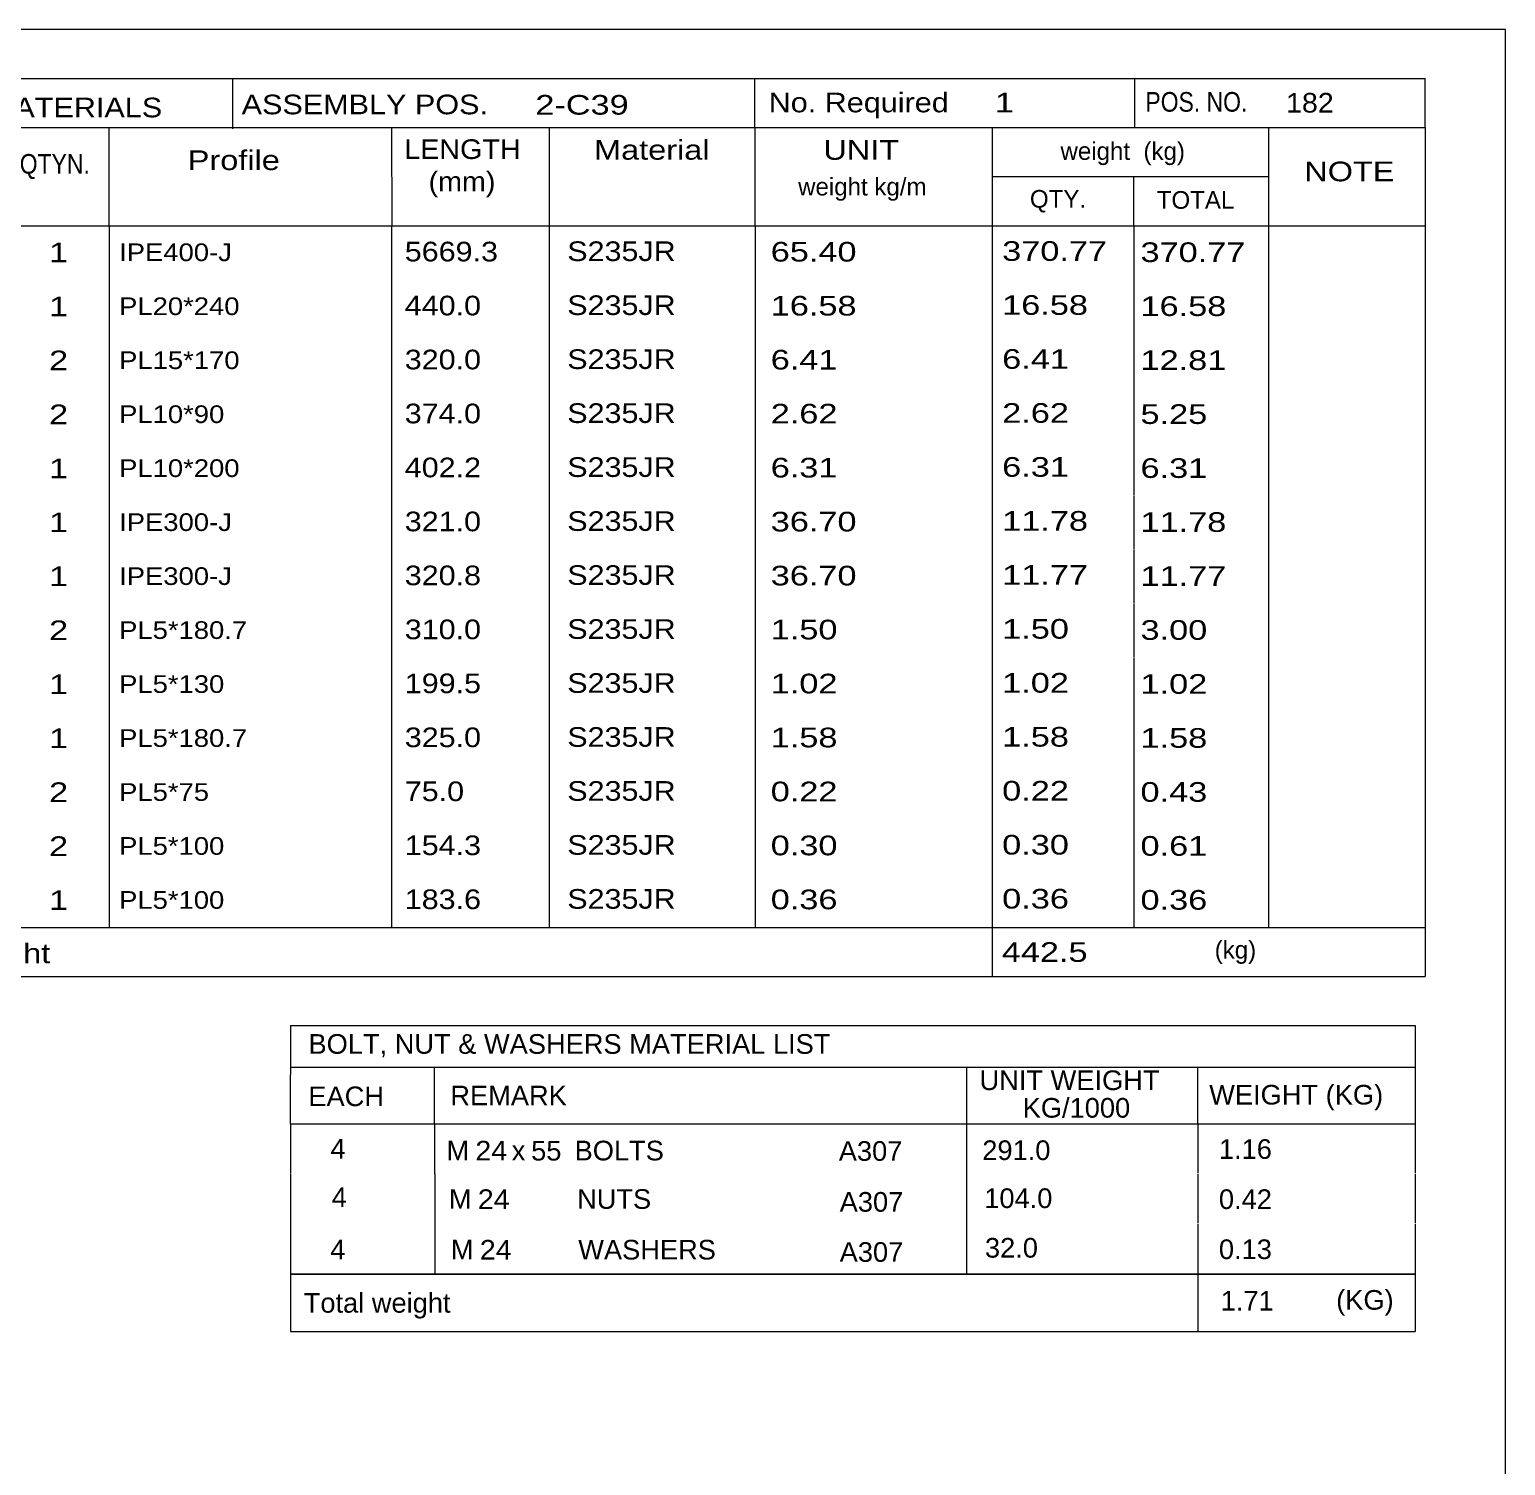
# Model space of a CAD drawing. Header units: millimetres. Extents: x 2 to 825, y 1 to 579.
# Drawn here: x 659.5 to 825, y 418 to 579 of the extents above; entities that cross this region are included whole.
import ezdxf

# ---------------------------------------------------------------- set-up
doc = ezdxf.new("R2010")
doc.units = ezdxf.units.MM
doc.linetypes.add('XKITLINE00', pattern=[0])
doc.layers.add('DrawingSheet', color=5, linetype='Continuous', lineweight=0)
doc.layers.add('OtherObjectType', color=7, linetype='Continuous', lineweight=0)
doc.styles.add('ARIAL_NARROW', font='ARIALN.TTF')

# ---------------------------------------------------------------- blocks, each defined once
blk = doc.blocks.new('*A108')
at = {"layer": 'DrawingSheet', "color": 5, "linetype": 'XKITLINE00', "lineweight": 0}
for p, q in [((825, 579), (5, 579)), ((825, 5), (825, 579))]:
    blk.add_line(p, q, dxfattribs=at)
blk = doc.blocks.new('*A109')
at = {"layer": 'OtherObjectType', "color": 7, "linetype": 'XKITLINE00', "lineweight": 0}
for p, q in [((688.76, 467.35), (688.75, 456.35)), ((688.76, 467.35), (814.88, 467.35)), ((814.88, 467.35), (814.88, 456.35)), ((688.75, 462.7), (814.88, 462.7)), ((704.87, 462.71), (704.87, 456.35)), ((764.57, 462.71), (764.57, 456.35)), ((790.47, 462.69), (790.47, 456.35)), ((688.76, 456.32), (688.76, 450.82)), ((688.77, 456.35), (814.88, 456.35)), ((704.92, 456.35), (704.92, 450.73)), ((764.57, 456.35), (764.57, 450.73)), ((790.5, 456.35), (790.5, 450.85)), ((814.88, 456.35), (814.88, 450.85)), ((688.79, 450.73), (688.79, 445.12)), ((704.95, 450.73), (704.95, 445.11)), ((764.57, 450.73), (764.57, 445.11)), ((790.5, 450.73), (790.5, 445.23)), ((814.88, 450.73), (814.88, 445.23)), ((688.79, 445.1), (688.79, 439.53)), ((704.95, 445.11), (704.95, 439.49)), ((764.57, 445.11), (764.57, 439.49)), ((790.5, 445.11), (790.5, 439.5)), ((814.88, 445.11), (814.88, 439.5)), ((814.88, 439.5), (688.75, 439.53)), ((688.78, 439.49), (688.78, 433.09)), ((688.85, 439.49), (814.87, 439.49)), ((790.5, 439.46), (790.5, 433.04)), ((814.87, 439.46), (814.87, 433.05)), ((688.77, 433.05), (814.87, 433.05))]:
    blk.add_line(p, q, dxfattribs=at)
at = {"layer": 'OtherObjectType', "color": 7, "style": 'ARIAL_NARROW'}
for s, width, p in [('BOLT, NUT & WASHERS MATERIAL LIST', 1.211571, (690.79, 464.19)), ('UNIT WEIGHT', 1.211571, (766.03, 460.12)), ('EACH', 1.211571, (690.78, 458.32)), ('REMARK', 1.211571, (706.7, 458.41)), ('WEIGHT (KG)', 1.211571, (791.78, 458.5)), (' KG/1000', 1.211571, (770.02, 457.03)), ('4', 1.211571, (693.26, 452.45)), ('M', 1.211571, (706.26, 452.25)), ('24', 1.275, (709.5, 452.23)), ('x', 1.211571, (713.58, 452.23)), ('55', 1.211571, (715.76, 452.22)), ('BOLTS', 1.211571, (720.63, 452.24)), ('A307', 1.211571, (750.25, 452.19)), ('291.0', 1.211571, (766.34, 452.28)), ('1.16', 1.211571, (792.87, 452.41)), ('4', 1.211571, (693.4, 447.01)), ('M', 1.211571, (706.54, 446.81)), ('24', 1.275, (709.78, 446.79)), ('NUTS', 1.211571, (720.91, 446.81)), ('A307', 1.211571, (750.35, 446.49)), ('104.0', 1.211571, (766.56, 446.9)), ('0.42', 1.211571, (792.87, 446.79)), ('32.0', 1.211571, (766.64, 441.34)), ('4', 1.211571, (693.24, 441.14)), ('M', 1.211571, (706.76, 441.14)), ('24', 1.275, (710, 441.12)), ('WASHERS', 1.211571, (721.04, 441.13)), ('A307', 1.211571, (750.35, 440.87)), ('0.13', 1.211571, (792.87, 441.18)), ('Total weight', 1.211571, (690.26, 435.17)), ('1.71', 1.211571, (793.07, 435.4)), ('(KG)', 1.211571, (806.02, 435.5))]:
    blk.add_text(s, height=2.2, dxfattribs=dict(at, width=width)).set_placement(p)
blk = doc.blocks.new('*A114')
at = {"layer": 'OtherObjectType', "color": 7, "linetype": 'XKITLINE00', "lineweight": 0}
for p, q in [((639.98, 573.5), (815.98, 573.5)), ((682.26, 573.42), (682.26, 567.87)), ((740.85, 568), (740.85, 573.5)), ((783.43, 567.96), (783.43, 573.42)), ((815.98, 568), (815.98, 573.5)), ((639.98, 568), (815.98, 568)), ((668.4, 567.98), (668.4, 557.03)), ((700.12, 567.99), (700.13, 557)), ((717.78, 567.98), (717.78, 557)), ((740.85, 567.98), (740.85, 557)), ((767.43, 568), (767.43, 557)), ((798.42, 568), (798.42, 557)), ((815.98, 568), (815.98, 562.5)), ((767.45, 562.52), (798.45, 562.52)), ((783.28, 562.52), (783.28, 557)), ((815.98, 562.5), (815.98, 557)), ((639.98, 557), (815.98, 557)), ((668.44, 556.99), (668.44, 550.95)), ((700.12, 557), (700.11, 550.95)), ((717.79, 557), (717.79, 550.95)), ((740.87, 557), (740.87, 550.95)), ((767.44, 557), (767.44, 550.95)), ((783.33, 556.95), (783.33, 550.95)), ((798.43, 557), (798.43, 550.95)), ((815.98, 557), (815.98, 550.95)), ((668.44, 550.94), (668.44, 544.9)), ((700.12, 550.95), (700.11, 544.9)), ((717.79, 550.95), (717.79, 544.9)), ((740.87, 550.95), (740.87, 544.9)), ((767.44, 550.95), (767.44, 544.9)), ((783.33, 550.9), (783.33, 544.9)), ((798.43, 550.95), (798.43, 544.9)), ((815.98, 550.95), (815.98, 544.9)), ((668.44, 544.89), (668.44, 538.85)), ((700.12, 544.9), (700.11, 538.85)), ((717.79, 544.9), (717.79, 538.85)), ((740.87, 544.9), (740.87, 538.85)), ((767.44, 544.9), (767.44, 538.85)), ((783.33, 544.85), (783.33, 538.85)), ((798.43, 544.9), (798.43, 538.85)), ((815.98, 544.9), (815.98, 538.85)), ((668.44, 538.84), (668.44, 532.8)), ((700.12, 538.85), (700.11, 532.8)), ((717.79, 538.85), (717.79, 532.8)), ((740.87, 538.85), (740.87, 532.8)), ((767.44, 538.85), (767.44, 532.8)), ((783.33, 538.8), (783.33, 532.8)), ((798.43, 538.85), (798.43, 532.8)), ((815.98, 538.85), (815.98, 532.8)), ((668.44, 532.79), (668.44, 526.75)), ((700.12, 532.8), (700.11, 526.75)), ((717.79, 532.8), (717.79, 526.75)), ((740.87, 532.8), (740.87, 526.75)), ((767.44, 532.8), (767.44, 526.75)), ((783.33, 532.75), (783.33, 526.75)), ((798.43, 532.8), (798.43, 526.75)), ((815.98, 532.8), (815.98, 526.75)), ((668.44, 526.74), (668.44, 520.7)), ((700.12, 526.75), (700.11, 520.7)), ((717.79, 526.75), (717.79, 520.7)), ((740.87, 526.75), (740.87, 520.7)), ((767.44, 526.75), (767.44, 520.7)), ((783.33, 526.7), (783.33, 520.7)), ((798.43, 526.75), (798.43, 520.7)), ((815.98, 526.75), (815.98, 520.7)), ((668.44, 520.69), (668.44, 514.65)), ((700.12, 520.7), (700.11, 514.65)), ((717.79, 520.7), (717.79, 514.65)), ((740.87, 520.7), (740.87, 514.65)), ((767.44, 520.7), (767.44, 514.65)), ((783.33, 520.65), (783.33, 514.65)), ((798.43, 520.7), (798.43, 514.65)), ((815.98, 520.7), (815.98, 514.65)), ((668.44, 514.64), (668.44, 508.6)), ((700.12, 514.65), (700.11, 508.6)), ((717.79, 514.65), (717.79, 508.6)), ((740.87, 514.65), (740.87, 508.6)), ((767.44, 514.65), (767.44, 508.6)), ((783.33, 514.6), (783.33, 508.6)), ((798.43, 514.65), (798.43, 508.6)), ((815.98, 514.65), (815.98, 508.6)), ((668.44, 508.59), (668.44, 502.55)), ((700.12, 508.6), (700.11, 502.55)), ((717.79, 508.6), (717.79, 502.55)), ((740.87, 508.6), (740.87, 502.55)), ((767.44, 508.6), (767.44, 502.55)), ((783.33, 508.55), (783.33, 502.55)), ((798.43, 508.6), (798.43, 502.55)), ((815.98, 508.6), (815.98, 502.55)), ((668.44, 502.54), (668.44, 496.5)), ((700.12, 502.55), (700.11, 496.5)), ((717.79, 502.55), (717.79, 496.5)), ((740.87, 502.55), (740.87, 496.5)), ((767.44, 502.55), (767.44, 496.5)), ((783.33, 502.5), (783.33, 496.5)), ((798.43, 502.55), (798.43, 496.5)), ((815.98, 502.55), (815.98, 496.5)), ((668.44, 496.49), (668.44, 490.45)), ((700.12, 496.5), (700.11, 490.45)), ((717.79, 496.5), (717.79, 490.45)), ((740.87, 496.5), (740.87, 490.45)), ((767.44, 496.5), (767.44, 490.45)), ((798.43, 496.5), (798.43, 490.45)), ((815.98, 496.5), (815.98, 490.45)), ((783.33, 496.45), (783.33, 490.45)), ((668.44, 490.44), (668.44, 484.4)), ((700.12, 490.45), (700.11, 484.4)), ((717.79, 490.45), (717.79, 484.4)), ((740.87, 490.45), (740.87, 484.4)), ((767.44, 490.45), (767.44, 484.4)), ((783.33, 490.4), (783.33, 484.4)), ((798.43, 490.45), (798.43, 484.4)), ((815.98, 490.45), (815.98, 484.4)), ((668.44, 484.39), (668.44, 478.35)), ((700.12, 484.4), (700.11, 478.35)), ((717.79, 484.4), (717.79, 478.35)), ((740.87, 484.4), (740.87, 478.35)), ((767.44, 484.4), (767.44, 478.35)), ((783.33, 484.35), (783.33, 478.35)), ((798.43, 484.4), (798.43, 478.35)), ((815.98, 484.4), (815.98, 478.35)), ((639.98, 478.35), (815.98, 478.35)), ((767.44, 478.35), (767.44, 472.85)), ((815.98, 478.35), (815.98, 472.85)), ((639.98, 472.85), (815.98, 472.85))]:
    blk.add_line(p, q, dxfattribs=at)
at = {"layer": 'OtherObjectType', "color": 7, "style": 'ARIAL_NARROW'}
for s, height, width, p in [('BILL OF MATERIALS', 2.2, 1.36, (641.25, 569.16)), ('ASSEMBLY POS.', 2.2, 1.36, (683.3, 569.5)), ('2-C39', 2.2, 1.525501, (716.23, 569.46)), ('No. Required', 2.2, 1.36, (742.39, 569.72)), ('1', 2.2, 1.525501, (767.75, 569.72)), ('POS. NO.', 2.2, 1.02, (784.63, 569.79)), ('182', 2.2, 1.270501, (800.4, 569.69)), ('LENGTH', 2.2, 1.275, (701.54, 564.49)), ('Material', 2.2, 1.445, (722.81, 564.41)), ('UNIT', 2.2, 1.445, (748.52, 564.4)), ('weight  (kg)', 1.98, 1.19, (775.11, 564.39)), ('QTYN.', 2.2, 1.02, (658.42, 562.84)), ('Profile', 2.2, 1.445, (677.26, 563.25)), ('(mm)', 2.2, 1.275, (704.26, 560.86)), ('NOTE', 2.2, 1.445, (802.44, 561.99)), ('weight kg/m', 1.98, 1.19, (745.69, 560.4)), ('QTY.', 1.98, 1.19, (771.68, 559.03)), ('TOTAL', 1.98, 1.19, (785.9, 558.91)), ('1', 2.2, 1.525501, (661.71, 552.91)), ('IPE400-J', 1.98, 1.355501, (669.56, 553.04)), ('5669.3', 2.2, 1.355501, (701.59, 553.01)), ('S235JR', 2.2, 1.355501, (719.81, 553.05)), ('65.40', 2.2, 1.525501, (742.62, 552.99)), ('370.77', 2.2, 1.525501, (768.57, 553.07)), ('370.77', 2.2, 1.525501, (784.08, 552.94)), ('1', 2.2, 1.525501, (661.71, 546.86)), ('PL20*240', 1.98, 1.355501, (669.56, 546.99)), ('440.0', 2.2, 1.355501, (701.59, 546.96)), ('S235JR', 2.2, 1.355501, (719.81, 547)), ('16.58', 2.2, 1.525501, (742.62, 546.94)), ('16.58', 2.2, 1.525501, (768.57, 547.02)), ('16.58', 2.2, 1.525501, (784.08, 546.89)), ('2', 2.2, 1.525501, (661.71, 540.81)), ('PL15*170', 1.98, 1.355501, (669.56, 540.94)), ('320.0', 2.2, 1.355501, (701.59, 540.91)), ('S235JR', 2.2, 1.355501, (719.81, 540.95)), ('6.41', 2.2, 1.525501, (742.62, 540.89)), ('6.41', 2.2, 1.525501, (768.57, 540.97)), ('12.81', 2.2, 1.525501, (784.08, 540.84)), ('2', 2.2, 1.525501, (661.71, 534.76)), ('PL10*90', 1.98, 1.355501, (669.56, 534.89)), ('374.0', 2.2, 1.355501, (701.59, 534.86)), ('S235JR', 2.2, 1.355501, (719.81, 534.9)), ('2.62', 2.2, 1.525501, (742.62, 534.84)), ('2.62', 2.2, 1.525501, (768.57, 534.92)), ('5.25', 2.2, 1.525501, (784.08, 534.79)), ('1', 2.2, 1.525501, (661.71, 528.71)), ('PL10*200', 1.98, 1.355501, (669.56, 528.84)), ('402.2', 2.2, 1.355501, (701.59, 528.81)), ('S235JR', 2.2, 1.355501, (719.81, 528.85)), ('6.31', 2.2, 1.525501, (742.62, 528.79)), ('6.31', 2.2, 1.525501, (768.57, 528.87)), ('6.31', 2.2, 1.525501, (784.08, 528.74)), ('1', 2.2, 1.525501, (661.71, 522.66)), ('IPE300-J', 1.98, 1.355501, (669.56, 522.79)), ('321.0', 2.2, 1.355501, (701.59, 522.76)), ('S235JR', 2.2, 1.355501, (719.81, 522.8)), ('36.70', 2.2, 1.525501, (742.62, 522.74)), ('11.78', 2.2, 1.525501, (768.57, 522.82)), ('11.78', 2.2, 1.525501, (784.08, 522.69)), ('1', 2.2, 1.525501, (661.71, 516.61)), ('IPE300-J', 1.98, 1.355501, (669.56, 516.74)), ('320.8', 2.2, 1.355501, (701.59, 516.71)), ('S235JR', 2.2, 1.355501, (719.81, 516.75)), ('36.70', 2.2, 1.525501, (742.62, 516.69)), ('11.77', 2.2, 1.525501, (768.57, 516.77)), ('11.77', 2.2, 1.525501, (784.08, 516.64)), ('2', 2.2, 1.525501, (661.71, 510.56)), ('PL5*180.7', 1.98, 1.355501, (669.56, 510.69)), ('310.0', 2.2, 1.355501, (701.59, 510.66)), ('S235JR', 2.2, 1.355501, (719.81, 510.7)), ('1.50', 2.2, 1.525501, (742.62, 510.64)), ('1.50', 2.2, 1.525501, (768.57, 510.72)), ('3.00', 2.2, 1.525501, (784.08, 510.59)), ('1', 2.2, 1.525501, (661.71, 504.51)), ('PL5*130', 1.98, 1.355501, (669.56, 504.64)), ('199.5', 2.2, 1.355501, (701.59, 504.61)), ('S235JR', 2.2, 1.355501, (719.81, 504.65)), ('1.02', 2.2, 1.525501, (742.62, 504.59)), ('1.02', 2.2, 1.525501, (768.57, 504.67)), ('1.02', 2.2, 1.525501, (784.08, 504.54)), ('1', 2.2, 1.525501, (661.71, 498.46)), ('PL5*180.7', 1.98, 1.355501, (669.56, 498.59)), ('325.0', 2.2, 1.355501, (701.59, 498.56)), ('S235JR', 2.2, 1.355501, (719.81, 498.6)), ('1.58', 2.2, 1.525501, (742.62, 498.54)), ('1.58', 2.2, 1.525501, (768.57, 498.62)), ('1.58', 2.2, 1.525501, (784.08, 498.49)), ('0.22', 2.2, 1.525501, (768.57, 492.57)), ('2', 2.2, 1.525501, (661.71, 492.41)), ('PL5*75', 1.98, 1.355501, (669.56, 492.54)), ('75.0', 2.2, 1.355501, (701.59, 492.51)), ('S235JR', 2.2, 1.355501, (719.81, 492.55)), ('0.22', 2.2, 1.525501, (742.62, 492.49)), ('0.43', 2.2, 1.525501, (784.08, 492.44)), ('2', 2.2, 1.525501, (661.71, 486.36)), ('PL5*100', 1.98, 1.355501, (669.56, 486.49)), ('154.3', 2.2, 1.355501, (701.59, 486.46)), ('S235JR', 2.2, 1.355501, (719.81, 486.5)), ('0.30', 2.2, 1.525501, (742.62, 486.44)), ('0.30', 2.2, 1.525501, (768.57, 486.52)), ('0.61', 2.2, 1.525501, (784.08, 486.39)), ('1', 2.2, 1.525501, (661.71, 480.31)), ('PL5*100', 1.98, 1.355501, (669.56, 480.44)), ('183.6', 2.2, 1.355501, (701.59, 480.41)), ('S235JR', 2.2, 1.355501, (719.81, 480.45)), ('0.36', 2.2, 1.525501, (742.62, 480.39)), ('0.36', 2.2, 1.525501, (768.57, 480.47)), ('0.36', 2.2, 1.525501, (784.08, 480.34)), ('Total Weight', 2.2, 1.445, (641.4, 474.34)), ('442.5', 2.2, 1.525501, (768.52, 474.49)), ('(kg)', 1.98, 1.19, (792.4, 474.86))]:
    blk.add_text(s, height=height, dxfattribs=dict(at, width=width)).set_placement(p)

msp = doc.modelspace()

# ---------------------------------------------------------------- block references
at = {"lineweight": 0}
for name in ['*A108', '*A114', '*A109']:
    msp.add_blockref(name, (0, 0), dxfattribs=at)

doc.saveas('drawing.dxf')
